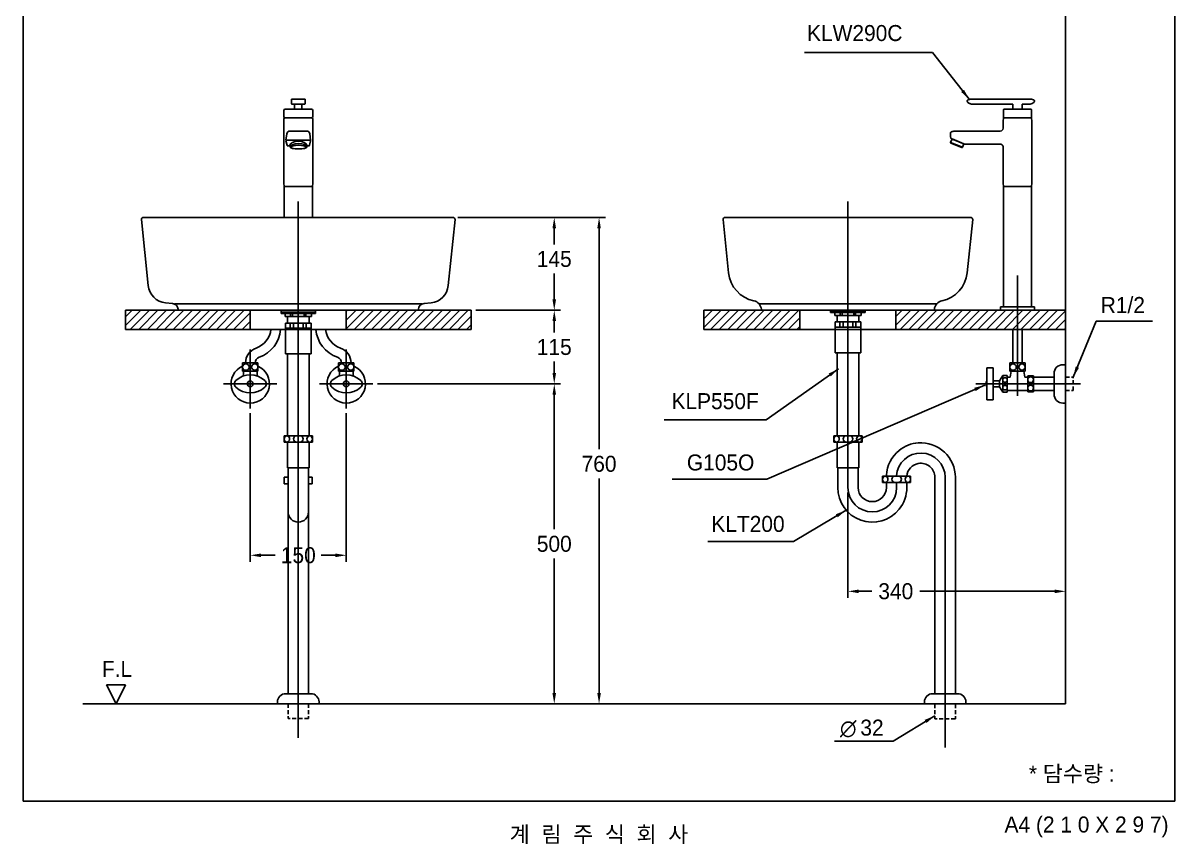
# Model space of a CAD drawing. Header units: millimetres. Extents: x 0 to 3800, y -67 to 2533.
# Drawn here: x 2000 to 3800, y -67 to 1216 of the extents above; entities that cross this region are included whole.
import ezdxf
from ezdxf.enums import TextEntityAlignment as Align
from ezdxf.lldxf.tags import DXFTag

# ---------------------------------------------------------------- set-up
doc = ezdxf.new("R2010")
doc.units = ezdxf.units.MM
doc.linetypes.add('DASHED2', pattern=[9.525, 6.35, -3.175])
for name, color, linetype in [('TEXT', 7, 'Continuous'), ('내부선 및 부속', 4, 'Continuous'), ('도각라인', 255, 'Continuous'), ('외형선', 3, 'Continuous'), ('점선', 6, 'DASHED2'), ('중심선', 1, 'DASHED'), ('치수선', 7, 'Continuous')]:
    doc.layers.add(name, color=color, linetype=linetype)
doc.styles.add('140911', font='HBATANG.TTF')
doc.styles.add('____', font='')
doc.styles.add('타이틀', font='H2GTRM.TTF', dxfattribs={"height": 25})
doc.styles.get('____').set_extended_font_data('굴림')
tags = doc.linetypes.add('DASHDOT', pattern=[70, 31, -13, 13, -13]).pattern_tags.tags
tags[10:11] = [DXFTag(74, 4), DXFTag(75, 0), DXFTag(340, '0'), DXFTag(46, 0.0), DXFTag(50, 0.0), DXFTag(44, 0.0), DXFTag(45, 0.0)]
tags[8:9] = [DXFTag(74, 4), DXFTag(75, 0), DXFTag(340, '0'), DXFTag(46, 0.0), DXFTag(50, 0.0), DXFTag(44, 0.0), DXFTag(45, 0.0)]
tags[6:7] = [DXFTag(74, 4), DXFTag(75, 0), DXFTag(340, '0'), DXFTag(46, 0.0), DXFTag(50, 0.0), DXFTag(44, 0.0), DXFTag(45, 0.0)]
tags[4:5] = [DXFTag(74, 4), DXFTag(75, 0), DXFTag(340, '0'), DXFTag(46, 0.0), DXFTag(50, 0.0), DXFTag(44, 0.0), DXFTag(45, 0.0)]
tags = doc.linetypes.add('DASHED', pattern=[25.72, 12.86, -12.86]).pattern_tags.tags
tags[6:7] = [DXFTag(74, 4), DXFTag(75, 0), DXFTag(340, '0'), DXFTag(46, 0.0), DXFTag(50, 0.0), DXFTag(44, 0.0), DXFTag(45, 0.0)]
tags[4:5] = [DXFTag(74, 4), DXFTag(75, 0), DXFTag(340, '0'), DXFTag(46, 0.0), DXFTag(50, 0.0), DXFTag(44, 0.0), DXFTag(45, 0.0)]
doc.dimstyles.new('MSADIM', dxfattribs={"dimtxt": 33, "dimasz": 17, "dimexe": 10, "dimexo": 7.5, "dimgap": 10, "dimtad": 0, "dimtih": 1, "dimtoh": 1, "dimdec": 0, "dimzin": 1, "dimdsep": 46, "dimtxsty": '____', "dimcen": 11.25, "dimadec": 0, "dimazin": 0, "dimtfac": 1, "dimtdec": 0, "dimtix": 1, "dimtmove": 0, "dimatfit": 3, "dimfxl": 1, "dimtolj": 1, "dimtzin": 1, "dimarcsym": 0})
pattern_1 = [(45, (737.07, 6526.71), (-6.735192, 6.735192), [])]
pattern_2 = [(45, (741.6, 6526.71), (-6.735192, 6.735192), [])]

# ---------------------------------------------------------------- blocks, each defined once
blk = doc.blocks.new('*D8')
at = {"layer": '치수선', "color": 0, "linetype": 'Continuous', "lineweight": -2, "transparency": 16777216}
for p, q in [((2679.6, 911.9), (2840.1, 911.9)), ((2830.1, 894.9), (2830.1, 869.8)), ((2830.1, 783.9), (2830.1, 824.1)), ((2707.6, 766.9), (2840.1, 766.9))]:
    blk.add_line(p, q, dxfattribs=at)
at = {"layer": '치수선', "color": 0, "linetype": 'Continuous', "transparency": 16777216}
for points in [[(2827.3, 894.9), (2832.9, 894.9), (2830.1, 911.9)], [(2827.3, 783.9), (2832.9, 783.9), (2830.1, 766.9)]]:
    blk.add_solid(points, dxfattribs=at)
at = {"layer": '치수선', "color": 0, "linetype": 'Continuous', "transparency": 16777216, "insert": (2830.1, 846.9), "char_height": 25, "attachment_point": 5, "style": '____'}
blk.add_mtext('\\A1;145', dxfattribs=at)
blk = doc.blocks.new('*D9')
at = {"layer": '치수선', "color": 0, "linetype": 'Continuous', "lineweight": -2, "transparency": 16777216}
for p, q in [((2707.6, 766.9), (2840.1, 766.9)), ((2830.1, 749.9), (2830.1, 732.3)), ((2830.1, 668.9), (2830.1, 686.6)), ((2554, 651.9), (2840.1, 651.9))]:
    blk.add_line(p, q, dxfattribs=at)
at = {"layer": '치수선', "color": 0, "linetype": 'Continuous', "transparency": 16777216}
for points in [[(2827.3, 749.9), (2832.9, 749.9), (2830.1, 766.9)], [(2827.3, 668.9), (2832.9, 668.9), (2830.1, 651.9)]]:
    blk.add_solid(points, dxfattribs=at)
at = {"layer": '치수선', "color": 0, "linetype": 'Continuous', "transparency": 16777216, "insert": (2830.1, 709.4), "char_height": 25, "attachment_point": 5, "style": '____'}
blk.add_mtext('\\A1;115', dxfattribs=at)
blk = doc.blocks.new('*D10')
at = {"layer": '치수선', "color": 0, "linetype": 'Continuous', "lineweight": -2, "transparency": 16777216}
for p, q in [((2554, 651.9), (2840.1, 651.9)), ((2830.1, 634.9), (2830.1, 424.7)), ((2830.1, 168.9), (2830.1, 379.1)), ((2767.6, 151.9), (2840.1, 151.9))]:
    blk.add_line(p, q, dxfattribs=at)
at = {"layer": '치수선', "color": 0, "linetype": 'Continuous', "transparency": 16777216}
for points in [[(2827.3, 634.9), (2832.9, 634.9), (2830.1, 651.9)], [(2827.3, 168.9), (2832.9, 168.9), (2830.1, 151.9)]]:
    blk.add_solid(points, dxfattribs=at)
at = {"layer": '치수선', "color": 0, "linetype": 'Continuous', "transparency": 16777216, "insert": (2830.1, 401.9), "char_height": 25, "attachment_point": 5, "style": '____'}
blk.add_mtext('\\A1;500', dxfattribs=at)
blk = doc.blocks.new('*D11')
at = {"layer": '치수선', "color": 0, "linetype": 'Continuous', "lineweight": -2, "transparency": 16777216}
for p, q in [((2679.6, 911.9), (2910.1, 911.9)), ((2900.1, 894.9), (2900.1, 549.7)), ((2900.1, 168.9), (2900.1, 504.1)), ((2837.6, 151.9), (2910.1, 151.9))]:
    blk.add_line(p, q, dxfattribs=at)
at = {"layer": '치수선', "color": 0, "linetype": 'Continuous', "transparency": 16777216}
for points in [[(2897.3, 894.9), (2902.9, 894.9), (2900.1, 911.9)], [(2897.3, 168.9), (2902.9, 168.9), (2900.1, 151.9)]]:
    blk.add_solid(points, dxfattribs=at)
at = {"layer": '치수선', "color": 0, "linetype": 'Continuous', "transparency": 16777216, "insert": (2900.1, 526.9), "char_height": 25, "attachment_point": 5, "style": '____'}
blk.add_mtext('\\A1;760', dxfattribs=at)
blk = doc.blocks.new('*D12')
at = {"layer": '치수선', "color": 0, "linetype": 'Continuous', "lineweight": -2, "transparency": 16777216}
for p, q in [((2355.1, 605.9), (2355.1, 374.1)), ((2505.1, 605.9), (2505.1, 374.1)), ((2372.1, 384.1), (2394.2, 384.1)), ((2488.1, 384.1), (2466, 384.1))]:
    blk.add_line(p, q, dxfattribs=at)
at = {"layer": '치수선', "color": 0, "linetype": 'Continuous', "transparency": 16777216}
for points in [[(2372.1, 386.9), (2372.1, 381.2), (2355.1, 384.1)], [(2488.1, 386.9), (2488.1, 381.2), (2505.1, 384.1)]]:
    blk.add_solid(points, dxfattribs=at)
at = {"layer": '치수선', "color": 0, "linetype": 'Continuous', "transparency": 16777216, "insert": (2430.1, 384.1), "char_height": 25, "attachment_point": 5, "style": '____'}
blk.add_mtext('\\A1;150', dxfattribs=at)
blk = doc.blocks.new('*D13')
at = {"layer": '치수선', "color": 0, "linetype": 'Continuous', "lineweight": -2, "transparency": 16777216}
for p, q in [((3289, 482.4), (3289, 317.8)), ((3629, 395.8), (3629, 317.8)), ((3306, 327.8), (3326.5, 327.8)), ((3612, 327.8), (3401.1, 327.8))]:
    blk.add_line(p, q, dxfattribs=at)
at = {"layer": '치수선', "color": 0, "linetype": 'Continuous', "transparency": 16777216}
for points in [[(3306, 330.6), (3306, 324.9), (3289, 327.8)], [(3612, 330.6), (3612, 324.9), (3629, 327.8)]]:
    blk.add_solid(points, dxfattribs=at)
at = {"layer": '치수선', "color": 0, "linetype": 'Continuous', "transparency": 16777216, "insert": (3363.8, 327.8), "char_height": 25, "attachment_point": 5, "style": '____'}
blk.add_mtext('\\A1;340', dxfattribs=at)

msp = doc.modelspace()

# ---------------------------------------------------------------- hatches: boundary and pattern name
at = {"layer": '점선'}
h = msp.add_hatch(dxfattribs=at)
h.set_pattern_fill('ANSI31', color=256, scale=3)
h.set_pattern_definition(pattern_1)
h.paths.add_polyline_path([(2355.1, 766.9), (2160.1, 766.9), (2160.1, 736.9), (2355.1, 736.9)])
h = msp.add_hatch(dxfattribs=at)
h.set_pattern_fill('ANSI31', color=256, scale=3)
h.set_pattern_definition(pattern_1)
h.paths.add_polyline_path([(2700.1, 766.9), (2505.1, 766.9), (2505.1, 736.9), (2700.1, 736.9)])
h = msp.add_hatch(dxfattribs=at)
h.set_pattern_fill('ANSI31', color=256, scale=3)
h.set_pattern_definition(pattern_2)
h.paths.add_polyline_path([(3064, 736.9), (3214, 736.9), (3214, 766.9), (3064, 766.9)])
h = msp.add_hatch(dxfattribs=at)
h.set_pattern_fill('ANSI31', color=256, scale=3)
h.set_pattern_definition(pattern_2)
h.paths.add_polyline_path([(3629, 766.9), (3364, 766.9), (3364, 736.9), (3629, 736.9)])

# ---------------------------------------------------------------- linework, layer by layer
at = {"color": 3}
msp.add_line((3456.9, 151.9), (3456.9, 151.9), dxfattribs=at)
at = {"layer": '내부선 및 부속', "linetype": 'Continuous'}
for p, q in [((2450.7, 1080.9), (2409.7, 1080.9)), ((2419.4, 1090), (2419.4, 1095.7)), ((2420.3, 1096.8), (2439.9, 1096.8)), ((2439.9, 1089), (2420.4, 1089)), ((2424.3, 1089), (2424.3, 1081)), ((2435.9, 1081), (2424.3, 1081)), ((2435.9, 1081), (2435.9, 1089)), ((2440.9, 1095.7), (2440.9, 1090)), ((3546.9, 1089), (3483.8, 1089)), ((3532.5, 1080.9), (3532, 1080.4)), ((3532, 1080.4), (3532, 1067.4)), ((3532.5, 1080.9), (3575.5, 1080.9)), ((3546.9, 1089), (3546.9, 1081)), ((3561.1, 1081), (3546.9, 1081)), ((3550, 1081), (3547.4, 1081)), ((3552.2, 1081), (3555.8, 1081)), ((3559, 1081), (3558, 1081)), ((3572, 1089), (3561.1, 1089)), ((3561.1, 1089), (3561.1, 1081)), ((3569, 1080.9), (3569.5, 1080.9)), ((3575.5, 1080.9), (3576, 1080.4)), ((3576, 1080.4), (3576, 1067.4)), ((2407.7, 1069.4), (2407.7, 1078.9)), ((2407.7, 1065.4), (2407.7, 965.4)), ((2450.7, 1067.4), (2409.7, 1067.4)), ((2452.7, 1078.9), (2452.7, 1069.4)), ((2452.7, 1065.4), (2452.7, 965.4)), ((3531.5, 1062.4), (3532, 1067.4)), ((3531.5, 1062.4), (3531.5, 1051.3)), ((3532, 1067.4), (3576, 1067.4)), ((3576.5, 1062.4), (3576, 1067.4)), ((3576.5, 1062.4), (3576.5, 965.4)), ((2443.1, 1046.8), (2417.2, 1046.8)), ((3499.8, 1046.8), (3527, 1046.8)), ((2410.9, 1032.7), (2412.3, 1042.5)), ((2449.2, 1032.7), (2410.9, 1032.7)), ((2410.9, 1031.5), (2412.6, 1024.6)), ((2448.6, 1032.7), (2412.1, 1032.7)), ((2447.8, 1024.6), (2449.4, 1031.5)), ((2448, 1042.4), (2449.2, 1032.7)), ((3451.7, 1034.5), (3449.5, 1029)), ((3468, 1021.5), (3449.5, 1029)), ((3449.9, 1028), (3467, 1021.1)), ((3450.6, 1034.9), (3471.3, 1026.6)), ((3451.7, 1034.5), (3470.2, 1027)), ((3470.2, 1027), (3468, 1021.5)), ((3473.1, 1026.3), (3473.1, 1026.3)), ((3473.1, 1026.3), (3473.1, 1026.3)), ((3527, 1026.3), (3473.1, 1026.3)), ((3527, 1026.3), (3527, 1026.3)), ((2413.6, 1023.6), (2417.1, 1023.6)), ((2443.4, 1023.6), (2446.6, 1023.6)), ((3531.5, 1021.8), (3531.5, 965.4)), ((2407.7, 965.4), (2408.2, 960.4)), ((2452.2, 960.4), (2408.2, 960.4)), ((2408.2, 911.9), (2408.2, 960.4)), ((2452.7, 965.4), (2452.2, 960.4)), ((2452.2, 911.9), (2452.2, 960.4)), ((3531.5, 965.4), (3532, 960.4)), ((3576, 960.4), (3532, 960.4)), ((3532, 772.4), (3532, 960.4)), ((3576.5, 965.4), (3576, 960.4)), ((3576, 772.4), (3576, 960.4)), ((3427.9, 776.9), (3150.1, 776.9)), ((2403.1, 766.9), (2403.1, 761.9)), ((2403.1, 763.9), (2457.1, 763.9)), ((2403.1, 761.9), (2457.1, 761.9)), ((2409.6, 761.9), (2409.6, 756.9)), ((2409.6, 756.9), (2450.6, 756.9)), ((2413.1, 746.9), (2413.1, 756.9)), ((2418.1, 761.9), (2418.1, 756.9)), ((2421.1, 761.9), (2421.1, 756.9)), ((2439.1, 761.9), (2439.1, 756.9)), ((2442.1, 761.9), (2442.1, 756.9)), ((2447.1, 746.9), (2447.1, 756.9)), ((2450.6, 761.9), (2450.6, 756.9)), ((2457.1, 766.9), (2457.1, 761.9)), ((3262, 766.9), (3262, 763.6)), ((3262, 765.6), (3316, 765.6)), ((3262, 763.6), (3316, 763.6)), ((3268.5, 763.6), (3268.5, 758.6)), ((3268.5, 758.6), (3309.5, 758.6)), ((3272, 748.6), (3272, 758.6)), ((3277, 763.6), (3277, 758.6)), ((3280, 763.6), (3280, 758.6)), ((3298, 763.6), (3298, 758.6)), ((3301, 763.6), (3301, 758.6)), ((3306, 748.6), (3306, 758.6)), ((3309.5, 763.6), (3309.5, 758.6)), ((3316, 766.9), (3316, 763.6)), ((3527.5, 772.4), (3527.5, 766.9)), ((3580.5, 772.4), (3527.5, 772.4)), ((3532, 772.4), (3533.5, 772.4)), ((3574.5, 772.4), (3574.4, 772.4)), ((3576, 772.4), (3574.5, 772.4)), ((3580.5, 772.4), (3580.5, 766.9)), ((2410.1, 746.9), (2410.1, 698.9)), ((2410.1, 746.9), (2450.1, 746.9)), ((2410.1, 738.9), (2450.1, 738.9)), ((2413.1, 738.9), (2447.1, 738.9)), ((2417.6, 746.9), (2417.6, 738.9)), ((2422.6, 746.9), (2422.6, 738.9)), ((2437.6, 746.9), (2437.6, 738.9)), ((2442.6, 746.9), (2442.6, 738.9)), ((2450.1, 746.9), (2450.1, 702.2)), ((3269, 748.6), (3269, 700.6)), ((3269, 748.6), (3309, 748.6)), ((3269, 740.6), (3309, 740.6)), ((3272, 740.6), (3306, 740.6)), ((3276.5, 748.6), (3276.5, 740.6)), ((3281.5, 748.6), (3281.5, 740.6)), ((3296.5, 748.6), (3296.5, 740.6)), ((3301.5, 748.6), (3301.5, 740.6)), ((3309, 748.6), (3309, 700.6)), ((3546.5, 684.7), (3546.5, 736.9)), ((3561.5, 684.7), (3561.5, 736.9)), ((2450.1, 702.2), (2450.1, 698.9)), ((2343.1, 684.7), (2343.1, 671.7)), ((2367.1, 684.7), (2343.1, 684.7)), ((2367.1, 684.7), (2367.1, 671.7)), ((2410.1, 698.9), (2450.1, 698.9)), ((2413.1, 570.9), (2413.1, 698.9)), ((2447.1, 570.9), (2447.1, 698.9)), ((2493.1, 684.7), (2493.1, 671.7)), ((2517.1, 684.7), (2493.1, 684.7)), ((2517.1, 684.7), (2517.1, 671.7)), ((3269, 700.6), (3309, 700.6)), ((3272, 570.9), (3272, 700.6)), ((3306, 570.9), (3306, 700.6)), ((3542, 684.7), (3566, 684.7)), ((3542, 671.7), (3542, 684.7)), ((3566, 671.7), (3566, 684.7)), ((2367.1, 671.7), (2343.1, 671.7)), ((2344.6, 671.7), (2344.6, 664.2)), ((2365.6, 671.7), (2365.6, 664.2)), ((2517.1, 671.7), (2493.1, 671.7)), ((2494.6, 671.7), (2494.6, 664.2)), ((2515.6, 671.7), (2515.6, 664.2)), ((3506, 676.9), (3506, 626.9)), ((3506, 676.9), (3516, 676.9)), ((3516, 676.9), (3516, 626.9)), ((3542, 671.7), (3566, 671.7)), ((3542.5, 662.2), (3544, 671.7)), ((3564, 671.7), (3565.5, 662.2)), ((3611, 667.9), (3611, 635.9)), ((3625, 681.9), (3629, 681.9)), ((3516, 656.7), (3526, 656.7)), ((3531, 664.9), (3526, 656.7)), ((3526, 656.7), (3526, 647.2)), ((3531, 664.9), (3531, 638.9)), ((3531, 664.9), (3538, 664.9)), ((3538, 664.9), (3538, 638.9)), ((3538, 662.2), (3542.5, 662.2)), ((3565.5, 662.2), (3570, 662.2)), ((3570, 664.4), (3570, 639.4)), ((3570, 664.4), (3579, 664.4)), ((3579, 664.4), (3579, 639.4)), ((3579, 662.2), (3611, 662.2)), ((3516, 647.2), (3526, 647.2)), ((3526, 647.2), (3531, 638.9)), ((3531, 638.9), (3538, 638.9)), ((3538, 641.7), (3570, 641.7)), ((3570, 639.4), (3579, 639.4)), ((3579, 641.7), (3611, 641.7)), ((3506, 626.9), (3516, 626.9)), ((3625, 621.9), (3629, 621.9)), ((2408.1, 570.9), (2452.1, 570.9)), ((2408.1, 570.9), (2408.1, 560.9)), ((2408.1, 560.9), (2452.1, 560.9)), ((2413.1, 560.9), (2413.1, 520.9)), ((2447.1, 560.9), (2447.1, 520.9)), ((2452.1, 570.9), (2452.1, 560.9)), ((3267, 570.9), (3311, 570.9)), ((3267, 570.9), (3267, 560.9)), ((3267, 560.9), (3311, 560.9)), ((3272, 560.9), (3272, 520.9)), ((3306, 560.9), (3306, 520.9)), ((3311, 570.9), (3311, 560.9)), ((2408.3, 505.9), (2408.3, 495.9)), ((2414.1, 505.9), (2408.3, 505.9)), ((2413.1, 520.9), (2447.1, 520.9)), ((2414.1, 520.9), (2414.1, 167.9)), ((2446.1, 520.9), (2446.1, 167.9)), ((2451.8, 505.9), (2446.1, 505.9)), ((2451.8, 505.9), (2451.8, 495.9)), ((3272, 520.9), (3306, 520.9)), ((3273, 520.9), (3273, 489.9)), ((3305, 520.9), (3305, 489.9)), ((3343, 507.9), (3369, 507.9)), ((3343, 507.9), (3343, 497.9)), ((3349, 507.9), (3349, 509)), ((3369, 507.9), (3387, 507.9)), ((3387, 507.9), (3387, 497.9)), ((3424.9, 505.9), (3424.9, 167.9)), ((3456.9, 505.9), (3456.9, 167.9)), ((2414.1, 495.9), (2408.3, 495.9)), ((2451.8, 495.9), (2446.1, 495.9)), ((3343, 497.9), (3369, 497.9)), ((3349, 497.9), (3349, 489.9)), ((3369, 497.9), (3387, 497.9)), ((3381, 497.9), (3381, 489.9)), ((2449.6, 167.9), (2410.6, 167.9)), ((3460.4, 167.9), (3421.4, 167.9)), ((2397.6, 154.9), (2397.6, 151.9)), ((2446.1, 151.9), (2446.1, 151.9)), ((2462.6, 154.9), (2462.6, 151.9)), ((3408.4, 154.9), (3408.4, 151.9)), ((3473.4, 154.9), (3473.4, 151.9))]:
    msp.add_line(p, q, dxfattribs=at)
msp.add_lwpolyline([(2236.5, 776.7), (2623.7, 776.7)], dxfattribs=at)
at = {"layer": '내부선 및 부속', "linetype": 'Continuous', "flags": 128}
for points in [[(2491.3, 693.5, -0.300072), (2457.7, 736.9)], [(2496.1, 707.7, -0.291161), (2472.8, 736.9)], [(2496.1, 707.7, -0.321708), (2512.6, 684.7)], [(2491.3, 693.5, -0.323088), (2497.6, 684.7)], [(2332.4, 646.7, -0.44), (2332.4, 657.1)], [(2332.4, 657.1, -0.388889), (2377.8, 657.1)], [(2377.8, 657.1, -0.44), (2377.8, 646.7)], [(2482.4, 646.7, -0.44), (2482.4, 657.1)], [(2482.4, 657.1, -0.388889), (2527.8, 657.1)], [(2527.8, 657.1, -0.44), (2527.8, 646.7)], [(2377.8, 646.7, -0.388889), (2332.4, 646.7)], [(2527.8, 646.7, -0.388889), (2482.4, 646.7)], [(2412.3, 561, -0.859727), (2412.3, 570.8)], [(2412.3, 570.8, -0.859727), (2412.3, 561)], [(3271.2, 561, -0.859727), (3271.2, 570.8)], [(3271.2, 570.8, -0.859727), (3271.2, 561)], [(3347.2, 498, -0.859727), (3347.2, 507.8)], [(3347.2, 507.8, -0.859727), (3347.2, 498)]]:
    msp.add_lwpolyline(points, format="xyb", dxfattribs=at)
at = {"layer": '내부선 및 부속', "linetype": 'Continuous'}
for centre, radius in [((2348.1, 678.1), 5), ((2362.1, 678.3), 5), ((2498.1, 678.1), 5), ((2512.1, 678.3), 5), ((3547, 678.1), 5), ((3561, 678.3), 5), ((2355.1, 651.9), 4.5), ((2505.1, 651.9), 4.5), ((3534.5, 657.9), 3.5), ((3534.5, 645.9), 3.5), ((3574.5, 658.4), 4.5), ((3574.5, 645.4), 4.5)]:
    msp.add_circle(centre, radius, dxfattribs=at)
for centre, radius, start, end in [((2409.7, 1078.9), 2, 90, 180), ((2420.4, 1090), 1, 180, 270), ((2439.9, 1090), 1, 270, 0), ((2450.7, 1078.9), 2, 0, 90), ((2409.7, 1069.4), 2, 180, 270), ((2409.7, 1065.4), 2, 90, 180), ((2450.7, 1069.4), 2, 270, 0), ((2450.7, 1065.4), 2, 0.0003, 90), ((2417.2, 1041.8), 5, 90, 172.2348), ((2443.1, 1041.8), 5, 7.0132, 90), ((3527, 1051.3), 4.5, 270.0001, 359.9999), ((3450.2, 1028.7), 0.8, 158, 248), ((3451.1, 1036), 1.2, 195.3752, 247.8823), ((3467.3, 1021.8), 0.8, 248, 338), ((2352.8, 740.7), 34.8, 288.8443, 353.7782), ((2352.8, 740.7), 49.8, 288.8443, 355.6564), ((2371.9, 684.7), 24.3, 108.8443, 180.1778), ((2371.9, 684.7), 9.31, 108.8443, 180.4644), ((2355.1, 651.9), 30, 113.5782, 66.4218), ((2505.1, 651.9), 30, 113.5782, 66.4218), ((3625, 667.9), 14, 90, 180), ((3512.4, 651.9), 7.84, 144.9654, 215.0346), ((3625, 635.9), 14, 180, 270), ((2427.6, 565.9), 5, 90, 270), ((2432.6, 565.9), 5, 270, 90), ((2448.6, 565.9), 5, 98.6269, 261.3731), ((2447.1, 565.9), 5, 278.6269, 81.3731), ((3286.5, 565.9), 5, 90, 270), ((3291.5, 565.9), 5, 270, 90), ((3307.5, 565.9), 5, 98.6269, 261.3731), ((3306, 565.9), 5, 278.6269, 81.3731), ((3402.9, 505.9), 54, 94.1511, 128.8985), ((3402.9, 505.9), 54, 0, 94.1511), ((3402.9, 505.9), 54, 128.8985, 176.6714), ((3402.9, 505.9), 22, 100.2345, 174.7841), ((3402.9, 505.9), 22, 0, 100.2345), ((3362.5, 502.9), 5, 134.3525, 225.6475), ((3362.5, 502.9), 5, 90, 134.3525), ((3367.5, 502.9), 5, 72.5424, 90), ((3367.5, 502.9), 5, 287.4559, 72.5441), ((3383.5, 502.9), 5, 98.6269, 261.3731), ((3382, 502.9), 5, 278.6269, 81.3731), ((3327, 489.9), 54, 180, 321.0576), ((3327, 489.9), 22, 180, 0), ((3362.5, 502.9), 5, 225.6475, 270), ((3362.5, 502.9), 5, 269.9983, 270), ((3367.5, 502.9), 5, 270, 287.4576), ((3367.5, 502.9), 5, 270, 270.0017), ((3327, 489.9), 54, 321.0576, 0), ((2430.1, 451.9), 16, 180, 0), ((2410.6, 154.9), 13, 90, 180), ((2449.6, 154.9), 13, 0, 90), ((3421.4, 154.9), 13, 90, 180), ((3460.4, 154.9), 13, 0, 90)]:
    msp.add_arc(centre, radius, start, end, dxfattribs=at)
for points in [[(2419.4, 1095.7), (2419.4, 1096.4), (2419.8, 1096.8), (2420.3, 1096.8)], [(2439.9, 1096.8), (2440.5, 1096.8), (2440.9, 1096.4), (2440.9, 1095.7)], [(2412.1, 1032.7), (2411.3, 1032.7), (2410.7, 1031.9), (2410.9, 1031.5)], [(2449.4, 1031.5), (2449.6, 1031.9), (2449, 1032.7), (2448.6, 1032.7)], [(2412.6, 1024.6), (2412.6, 1024.2), (2413, 1023.6), (2413.6, 1023.6)], [(2446.6, 1023.6), (2447.2, 1023.6), (2447.6, 1024.2), (2447.8, 1024.6)]]:
    msp.add_open_spline(points, degree=3, dxfattribs=at)
for points, knots in [([(3475.3, 1094.3), (3475.3, 1094.5), (3475.5, 1094.9), (3476.1, 1095.3), (3476.8, 1095.7), (3477.5, 1096), (3478.4, 1096.2), (3479.3, 1096.4), (3480.2, 1096.5), (3481.1, 1096.6), (3482, 1096.7), (3482.9, 1096.8), (3483.5, 1096.8), (3483.8, 1096.8)], [0, 0, 0, 0, 0.062574, 0.137777, 0.222772, 0.313755, 0.407995, 0.504309, 0.602048, 0.700816, 0.800237, 0.90008, 1, 1, 1, 1]), ([(3483.8, 1089), (3482.7, 1089), (3480.9, 1089.2), (3478.8, 1090), (3477.2, 1090.9), (3475.8, 1092.2), (3475.3, 1093.6), (3475.3, 1094.3)], [0, 0, 0, 0, 0.3117, 0.471079, 0.633976, 0.809504, 1, 1, 1, 1]), ([(3483.8, 1096.8), (3500.2, 1096.8), (3524.8, 1096.8), (3553.5, 1096.8), (3566.3, 1096.8), (3571.4, 1096.8), (3573.5, 1096.8), (3575.9, 1096.5), (3578.3, 1096), (3579.9, 1095.3), (3580.5, 1094.6), (3580.5, 1094.3)], [0, 0, 0, 0, 0.504918, 0.757377, 0.883606, 0.899385, 0.915159, 0.946434, 0.976348, 0.989683, 1, 1, 1, 1]), ([(3580.5, 1094.3), (3580.5, 1093.6), (3580.1, 1092.3), (3578.3, 1090.5), (3575.4, 1089.3), (3573.1, 1089), (3572, 1089)], [0, 0, 0, 0, 0.174343, 0.365698, 0.687821, 1, 1, 1, 1]), ([(3449, 1043.6), (3449, 1043.7), (3449, 1043.8), (3449, 1044.1), (3449.2, 1044.5), (3449.9, 1045.2), (3451, 1045.7), (3452.5, 1046.2), (3454.7, 1046.6), (3457.4, 1046.8), (3460.7, 1046.8), (3463.9, 1046.8), (3468.3, 1046.8), (3475.9, 1046.8), (3486.8, 1046.8), (3495.5, 1046.8), (3499.8, 1046.8)], [0, 0, 0, 0, 0.003918, 0.007733, 0.015082, 0.029504, 0.058842, 0.089185, 0.12039, 0.1835, 0.2468, 0.309569, 0.372335, 0.497866, 0.748934, 1, 1, 1, 1]), ([(2430.2, 1030.9), (2437.5, 1030.9), (2443.4, 1027.8), (2443.4, 1024.4), (2443.4, 1024.4), (2443.4, 1022.1), (2443.4, 1022.1), (2443.4, 1019.7), (2434.9, 1018.9), (2430.4, 1018.9), (2430.4, 1018.9), (2430.2, 1018.9), (2430.2, 1018.9), (2430, 1018.9), (2430, 1018.9), (2429.8, 1018.9), (2425.5, 1018.9), (2417.4, 1019.5), (2417.2, 1021.9), (2417.2, 1021.9), (2417, 1024.4), (2417, 1024.4), (2417, 1027.8), (2422.9, 1030.9), (2430.2, 1030.9)], [0, 0, 0, 0, 0.125, 0.125, 0.125, 0.25, 0.25, 0.25, 0.375, 0.375, 0.375, 0.5, 0.5, 0.5, 0.625, 0.625, 0.625, 0.75, 0.75, 0.75, 0.875, 0.875, 0.875, 1, 1, 1, 1]), ([(2430.4, 1027.2), (2437.5, 1027.2), (2443.4, 1024.8), (2443.4, 1022.3), (2443.4, 1020.1), (2437.5, 1018.9), (2430.4, 1018.9), (2423.3, 1018.9), (2417.2, 1019.7), (2417.2, 1021.9), (2417.2, 1024.4), (2423.3, 1027.2), (2430.4, 1027.2)], [0, 0, 0, 0, 0.25, 0.25, 0.25, 0.5, 0.5, 0.5, 0.75, 0.75, 0.75, 1, 1, 1, 1]), ([(3449, 1043.6), (3449, 1043), (3449, 1042), (3449.1, 1040.7), (3449.2, 1039.7), (3449.2, 1038.9), (3449.3, 1038.3), (3449.4, 1037.7), (3449.6, 1036.9), (3449.7, 1036.2), (3449.9, 1035.8), (3449.9, 1035.7)], [0, 0, 0, 0, 0.240459, 0.365907, 0.504625, 0.599981, 0.649894, 0.749649, 0.836984, 0.945658, 1, 1, 1, 1]), ([(3471.3, 1026.6), (3471.3, 1026.6), (3471.4, 1026.5), (3471.5, 1026.5), (3471.6, 1026.5), (3471.6, 1026.5)], [0, 0, 0, 0, 0.322795, 0.658495, 1, 1, 1, 1]), ([(3471.6, 1026.5), (3471.6, 1026.5), (3471.7, 1026.5), (3471.8, 1026.4), (3471.9, 1026.4), (3471.9, 1026.4)], [0, 0, 0, 0, 0.346349, 0.680293, 1, 1, 1, 1]), ([(3473.1, 1026.3), (3473.1, 1026.3), (3472.8, 1026.3), (3472.6, 1026.3), (3472.1, 1026.4), (3471.9, 1026.4)], [0, 0, 0, 0, 0.10496, 0.426937, 1, 1, 1, 1]), ([(3527, 1026.3), (3527.2, 1026.3), (3527.5, 1026.3), (3527.9, 1026.2), (3528.1, 1026.2), (3528.3, 1026.1), (3528.5, 1026), (3528.8, 1025.9), (3529, 1025.8), (3529.2, 1025.7), (3529.4, 1025.6), (3529.6, 1025.4), (3529.8, 1025.3), (3530, 1025.1), (3530.2, 1024.9), (3530.4, 1024.7), (3530.5, 1024.5), (3530.7, 1024.3), (3530.8, 1024.1), (3531, 1023.9), (3531.1, 1023.7), (3531.2, 1023.4), (3531.3, 1023.2), (3531.3, 1023), (3531.4, 1022.8), (3531.4, 1022.5), (3531.5, 1022.2), (3531.5, 1021.9), (3531.5, 1021.8)], [0, 0, 0, 0, 0.09535, 0.114792, 0.158679, 0.181318, 0.227451, 0.250676, 0.29787, 0.32156, 0.369553, 0.39357, 0.442074, 0.466268, 0.514971, 0.539186, 0.587771, 0.611849, 0.660005, 0.683794, 0.731224, 0.754583, 0.801016, 0.823818, 0.868935, 0.890357, 0.934424, 1, 1, 1, 1]), ([(2430.4, 1018.9), (2437.1, 1018.9), (2442.6, 1020.1), (2442.6, 1021.7), (2442.6, 1023.4), (2437.1, 1024.6), (2430.4, 1024.6), (2423.9, 1024.6), (2418.4, 1023.4), (2418.4, 1021.7), (2418.4, 1020.1), (2423.9, 1018.9), (2430.4, 1018.9)], [0, 0, 0, 0, 0.25, 0.25, 0.25, 0.5, 0.5, 0.5, 0.75, 0.75, 0.75, 1, 1, 1, 1]), ([(2430.4, 1018.9), (2437.1, 1018.9), (2442.6, 1020.1), (2442.6, 1021.7), (2442.6, 1023.4), (2437.1, 1024.6), (2430.4, 1024.6), (2423.9, 1024.6), (2418.4, 1023.4), (2418.4, 1021.7), (2418.4, 1020.1), (2423.9, 1018.9), (2430.4, 1018.9)], [0, 0, 0, 0, 0.25, 0.25, 0.25, 0.5, 0.5, 0.5, 0.75, 0.75, 0.75, 1, 1, 1, 1])]:
    msp.add_open_spline(points, degree=3, knots=knots, dxfattribs=at)
at = {"layer": '도각라인', "color": 7}
for p, q in [((2000, 0), (2000, 2530)), ((3800, 2530), (3800, 0)), ((2000, 0), (3800, 0))]:
    msp.add_line(p, q, dxfattribs=at)
at = {"layer": '외형선', "linetype": 'Continuous'}
for p, q in [((3629, 151.9), (3629, 1251.9)), ((2195.7, 805.4), (2185.1, 908.6)), ((2664.4, 805.4), (2675.1, 908.6)), ((3102.6, 825.3), (3094, 908.6)), ((3481, 911.9), (3097, 911.9)), ((3475.3, 825.3), (3483.9, 908.6)), ((2222.6, 778.6), (2233.5, 777.5)), ((2637.6, 778.6), (2626.7, 777.5)), ((2160.1, 766.9), (2480.1, 766.9)), ((2160.1, 736.9), (2160.1, 766.9)), ((2227.6, 766.9), (2700.1, 766.9)), ((2242.4, 768.5), (2242.6, 766.9)), ((2290.1, 766.9), (2570.1, 766.9)), ((2355.1, 736.9), (2355.1, 766.9)), ((2505.1, 736.9), (2505.1, 766.9)), ((2617.8, 768.5), (2617.6, 766.9)), ((2700.1, 736.9), (2700.1, 766.9)), ((3629, 766.9), (3064, 766.9)), ((3064, 736.9), (3064, 766.9)), ((3149, 766.9), (3429, 766.9)), ((3154, 766.9), (3153.8, 768.4)), ((3154, 766.9), (3424, 766.9)), ((3214, 736.9), (3214, 766.9)), ((3364, 736.9), (3364, 766.9)), ((3424, 766.9), (3424.1, 768.4)), ((2160.1, 736.9), (2700.1, 736.9)), ((3629, 736.9), (3064, 736.9)), ((2160.3, 181.9), (2130.3, 181.9)), ((2130.3, 181.9), (2145.3, 151.9)), ((2145.3, 151.9), (2160.3, 181.9)), ((2093.4, 151.9), (3629, 151.9))]:
    msp.add_line(p, q, dxfattribs=at)
for points in [[(2188.1, 911.9), (2672.1, 911.9)], [(2242.6, 766.9), (2617.6, 766.9)], [(3424, 766.9), (3154, 766.9)]]:
    msp.add_lwpolyline(points, dxfattribs=at)
at = {"layer": '외형선', "linetype": 'Continuous', "extrusion": (0, 0, -1)}
for centre, radius, start, end in [((-2188.1, 908.9), 3, 354.1163, 90), ((-3097, 908.9), 3, 354.0747, 90), ((-3152.3, 830.5), 50, 281.9558, 354.0747), ((-2634.6, 808.4), 30, 185.8837, 264.2894), ((-2232.5, 767.6), 10, 95.7106, 174.2894), ((-3439, 766.9), 15, 5.7106, 78.0442)]:
    msp.add_arc(centre, radius, start, end, dxfattribs=at)
at = {"layer": '외형선', "linetype": 'Continuous'}
for centre, radius, start, end in [((2672.1, 908.9), 3, 354.1163, 90), ((3481, 908.9), 3, 354.0747, 90), ((3425.6, 830.5), 50, 281.9558, 354.0747), ((2225.6, 808.4), 30, 185.8837, 264.2894), ((2627.7, 767.6), 10, 95.7106, 174.2894), ((3138.9, 766.9), 15, 5.7106, 78.0442)]:
    msp.add_arc(centre, radius, start, end, dxfattribs=at)
at = {"layer": '점선'}
for p, q in [((3629, 662.2), (3641, 662.2)), ((3641, 641.7), (3641, 662.2)), ((3629, 641.7), (3641, 641.7)), ((2414.1, 151.9), (2414.1, 128.9)), ((2446.1, 151.9), (2446.1, 128.9)), ((3424.9, 151.8), (3424.9, 128.8)), ((3456.9, 151.8), (3456.9, 128.8)), ((2446.1, 128.9), (2414.1, 128.9)), ((3456.9, 128.8), (3424.9, 128.8))]:
    msp.add_line(p, q, dxfattribs=at)
at = {"layer": '중심선', "linetype": 'DASHDOT'}
for p, q in [((2430.1, 936.9), (2430.1, 98.9)), ((3289, 936.9), (3289, 489.9)), ((3554, 633), (3554, 821)), ((2355.1, 705.4), (2355.1, 613.4)), ((2505.1, 705.4), (2505.1, 613.4)), ((2313, 651.9), (2396.5, 651.9)), ((2463, 651.9), (2546.5, 651.9)), ((3488.6, 651.9), (3652.6, 651.9)), ((3440.9, 505.9), (3440.9, 83.9)), ((3365, 497.9), (3365, 489.9))]:
    msp.add_line(p, q, dxfattribs=at)
for centre, start, end in [((3402.9, 505.9), 0, 176.6714), ((3327, 489.9), 180, 0)]:
    msp.add_arc(centre, 38, start, end, dxfattribs=at)

# ---------------------------------------------------------------- texts
at = {"layer": 'TEXT', "style": '타이틀'}
msp.add_text('F.L', height=25, dxfattribs=at).set_placement((2146.8, 206.6), align=Align.MIDDLE)
for s, p in [('* 담수량 : ', (3643.3, 42.9)), ('계  림  주  식  회  사', (2900, -51.7))]:
    msp.add_text(s, height=25, dxfattribs=at).set_placement(p, align=Align.MIDDLE_CENTER)
msp.add_text('A4 (2 1 0 X 2 9 7)', height=25, dxfattribs=at).set_placement((3790, -36.5), align=Align.MIDDLE_RIGHT)
at = {"layer": 'TEXT', "char_height": 25, "width": 380.447, "attachment_point": 1, "line_spacing_factor": 0.963855, "style": '타이틀'}
for s, insert in [('\\A1;KLW290C', (3225.1, 1212.5)), ('\\A1;KLP550F', (3013.3, 637.4)), ('\\A1;G105O', (3037.3, 541.6)), ('\\A1;KLT200', (3075.5, 445.6))]:
    msp.add_mtext(s, dxfattribs=dict(at, insert=insert))
at = {"layer": '치수선'}
for s, style, p in [('∅', '140911', (3276.5, 101.1)), ('32', '타이틀', (3308.4, 102.4))]:
    msp.add_text(s, height=25, dxfattribs=dict(at, style=style)).set_placement(p)
at = {"layer": '치수선', "insert": (3684, 787.6), "char_height": 25, "width": 380.447, "attachment_point": 1, "line_spacing_factor": 0.963855, "style": '타이틀'}
msp.add_mtext('\\A1;R1/2', dxfattribs=at)

# ---------------------------------------------------------------- dimensions: what is measured, and where the dimension line sits
at = {"layer": '치수선', "linetype": 'Continuous'}
for base, p2, picture, middle in [((2830.1, 766.9), (2700.1, 766.9), '*D8', (2830.1, 846.9)), ((2900.1, 151.9), (2830.1, 151.9), '*D11', (2900.1, 526.9))]:
    dim = msp.add_linear_dim(base=base, p1=(2672.1, 911.9), p2=p2, angle=90, dimstyle='MSADIM', override={"dimtxt": 25}, dxfattribs=at)
    dim.commit()
    dim.dimension.update_dxf_attribs({"geometry": picture, "text_midpoint": middle, "dimtype": 160})
for base, p1, p2, picture, middle in [((2830.1, 651.9), (2700.1, 766.9), (2546.5, 651.9), '*D9', (2830.1, 709.4)), ((2830.1, 151.9), (2546.5, 651.9), (2760.1, 151.9), '*D10', (2830.1, 401.9))]:
    dim = msp.add_linear_dim(base=base, p1=p1, p2=p2, angle=90, dimstyle='MSADIM', override={"dimtxt": 25}, dxfattribs=at)
    dim.commit()
    dim.dimension.update_dxf_attribs({"geometry": picture, "text_midpoint": middle})
for base, p1, p2, picture, middle in [((2505.1, 384.1), (2355.1, 613.4), (2505.1, 613.4), '*D12', (2430.1, 384.1)), ((3629, 327.8), (3289, 489.9), (3629, 403.3), '*D13', (3363.8, 327.8))]:
    dim = msp.add_linear_dim(base=base, p1=p1, p2=p2, dimstyle='MSADIM', override={"dimtxt": 25}, dxfattribs=at)
    dim.commit()
    dim.dimension.update_dxf_attribs({"geometry": picture, "text_midpoint": middle, "dimtype": 160})

# ---------------------------------------------------------------- leaders
for points in [[(3478.7, 1096.3), (3421.2, 1169.4), (3221.3, 1169.4)], [(3274.5, 675.6), (3161.2, 595.5), (3001.7, 595.5)], [(3503.1, 650), (3162, 503.1), (3014.4, 503.1)], [(3286.2, 454.5), (3204.1, 405.7), (3069.9, 405.7)]]:
    msp.add_leader(points, dimstyle='MSADIM', override={"dimtxt": 25}, dxfattribs=at)
at = {"layer": '치수선'}
msp.add_leader([(3641, 662.2), (3676.7, 749.8), (3764.9, 749.8)], dimstyle='MSADIM', override={"dimtxt": 25}, dxfattribs=at)
msp.add_leader([(3424.9, 133.4), (3359.6, 93.6), (3267.9, 93.7)], dimstyle='MSADIM', dxfattribs=at)

doc.saveas('drawing.dxf')
